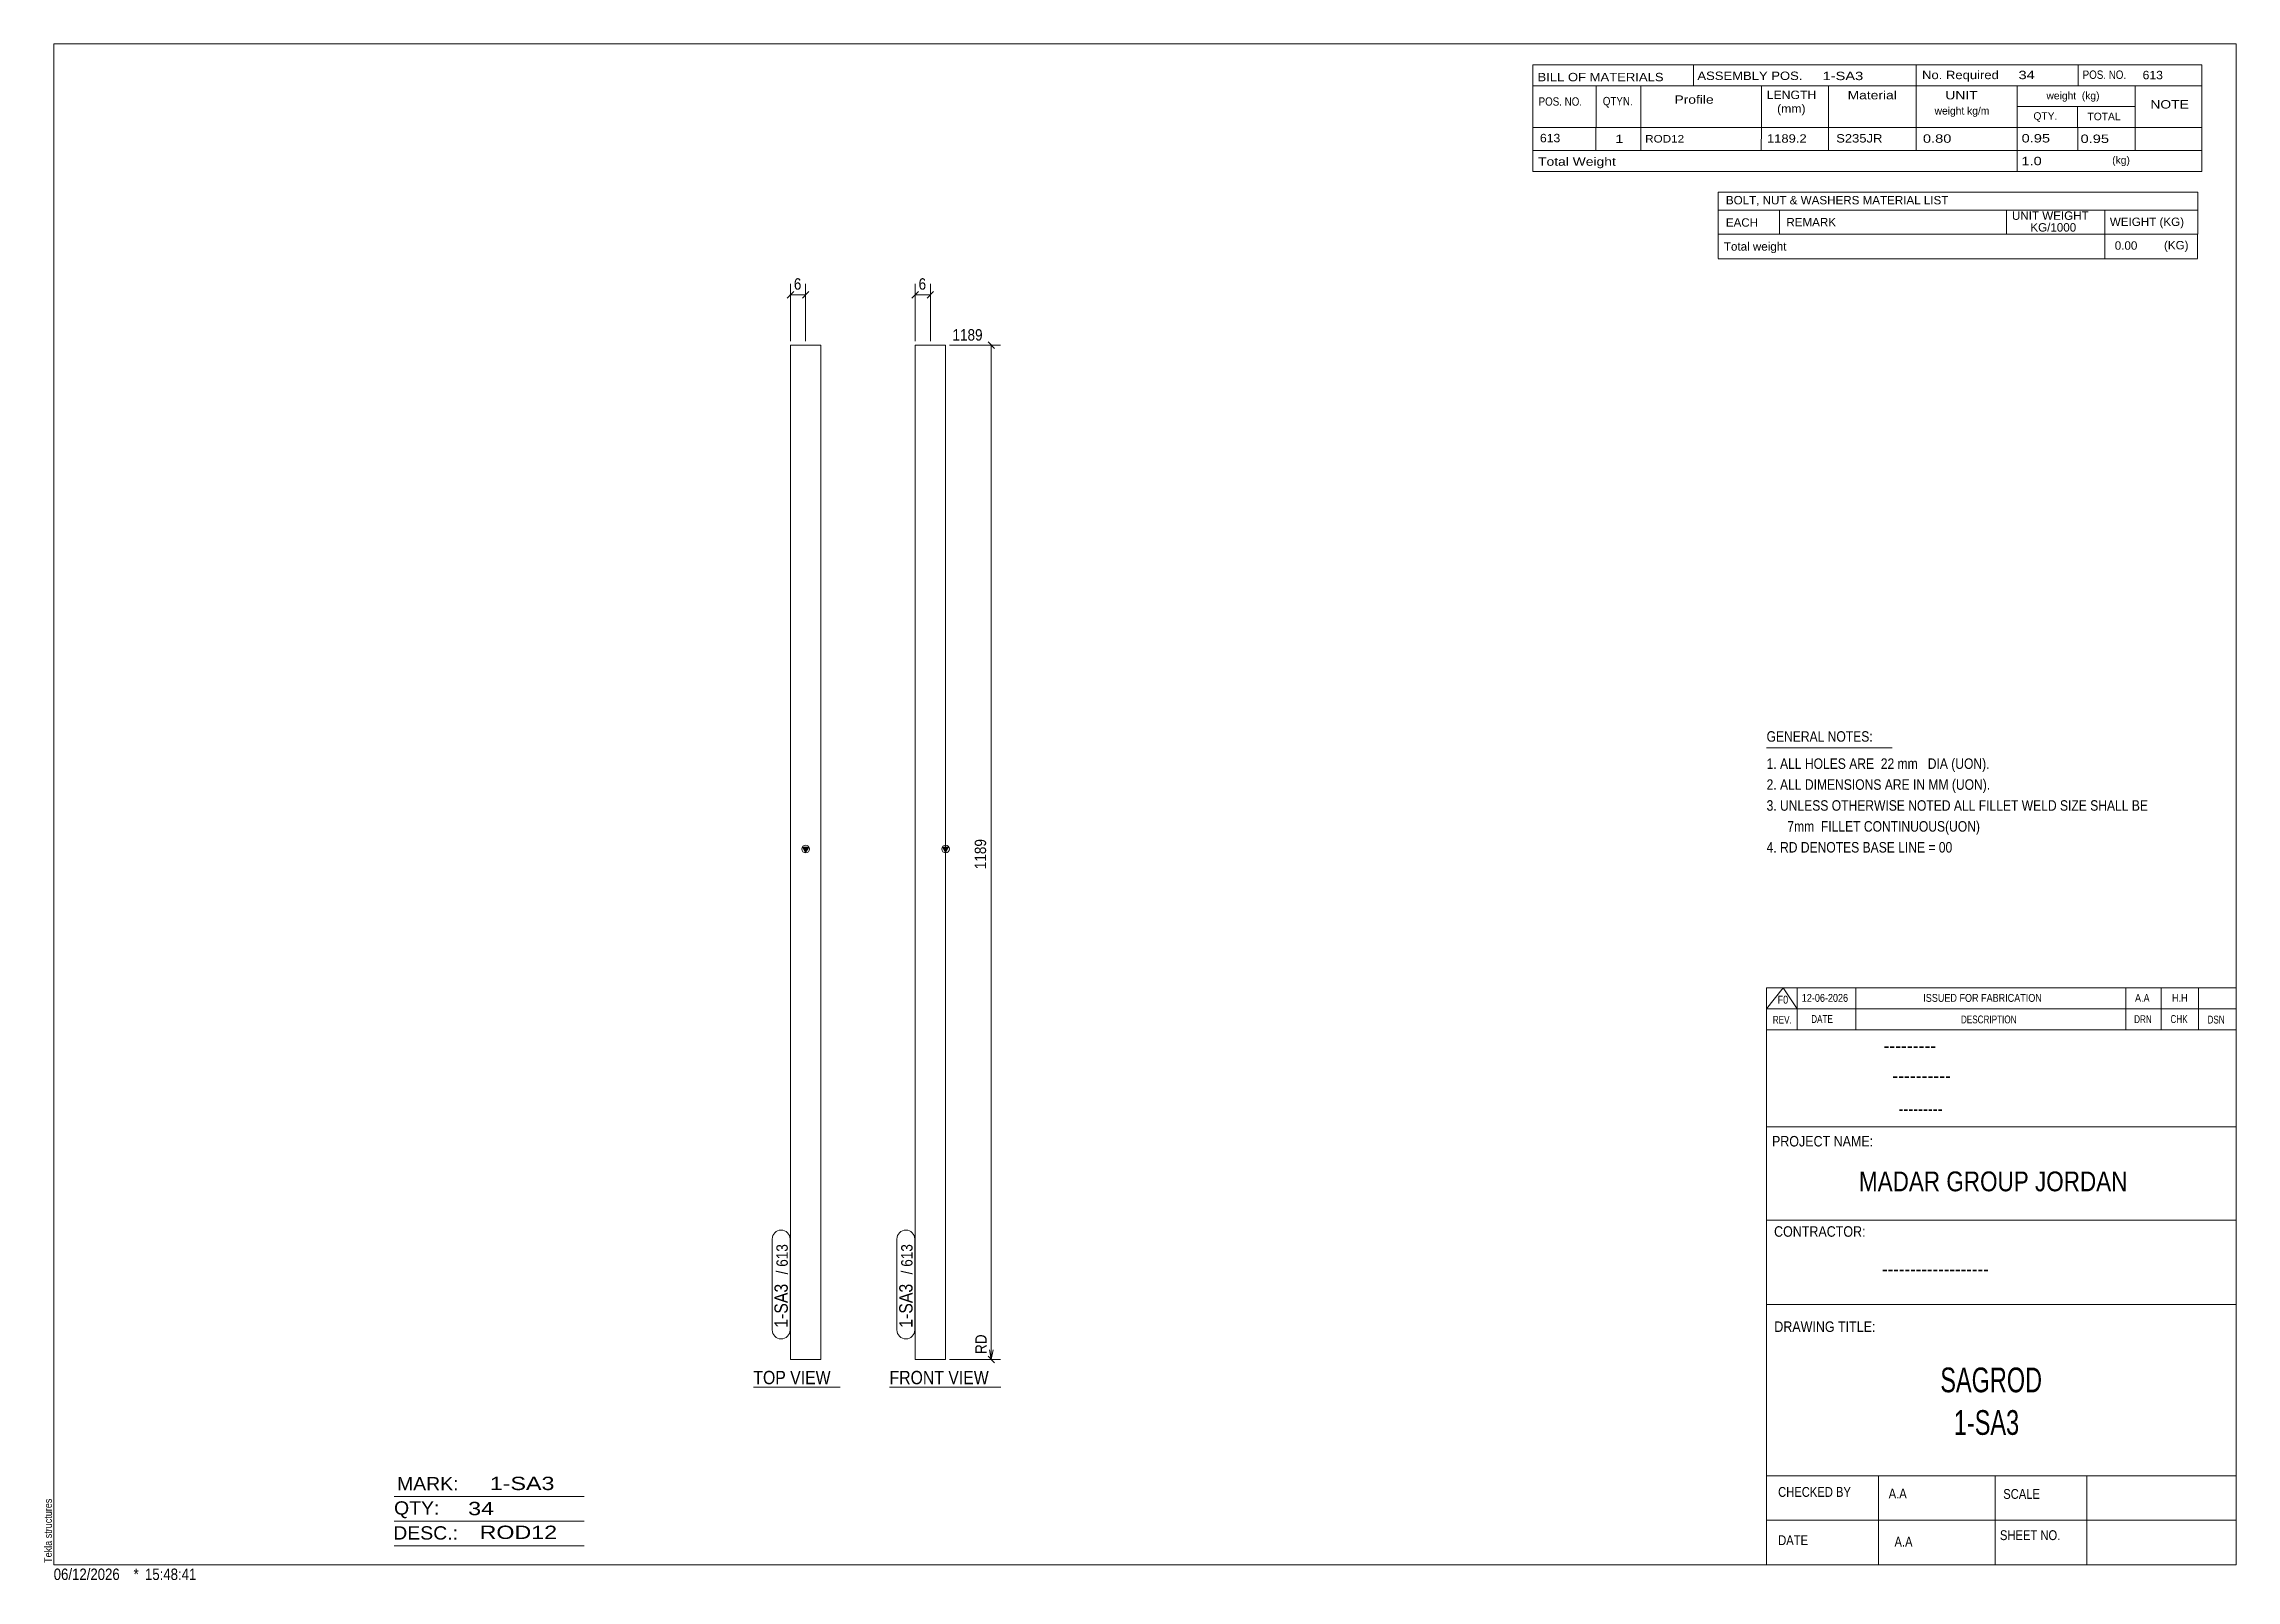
# Model space of a CAD drawing. Header units: millimetres. Extents: x 2 to 579, y 1 to 405.
import ezdxf

# ---------------------------------------------------------------- set-up
doc = ezdxf.new("R2010")
doc.units = ezdxf.units.MM
doc.linetypes.add('XKITLINE00', pattern=[0])
for name, color, linetype, lineweight in [('Dimensions', 7, 'Continuous', 0), ('DrawingSheet', 5, 'Continuous', 0), ('OtherObjectType', 7, 'Continuous', 0), ('Part', 2, 'Continuous', 0), ('PartMark', 7, 'Continuous', 0)]:
    doc.layers.add(name, color=color, linetype=linetype, lineweight=lineweight)
doc.styles.add('@ARIAL_UNICODE_MS_BOLD', font='ARIAL.TTF')
doc.styles.add('ARIAL', font='ARIAL.TTF')
doc.styles.add('ARIAL_NARROW', font='ARIALN.TTF')
doc.styles.add('COMIC_SANS_MS_BOLD', font='COMICBD.TTF')
doc.styles.add('SWIS721_EX_BT', font='ARIAL.TTF')
doc.styles.add('SWISSE', font='ARIAL.TTF')

# ---------------------------------------------------------------- blocks, each defined once
blk = doc.blocks.new('*A1')
at = {"layer": 'Part'}
blk.add_hatch(color=2, dxfattribs=at).paths.add_polyline_path([(238.77, 193.75), (240.37, 193.75), (239.57, 192.35)], flags=17)
at = {"layer": 'Part', "color": 2, "linetype": 'XKITLINE00', "lineweight": 0}
for p, q in [((231.57, 192.43), (231.57, 325.77)), ((231.57, 325.77), (239.57, 325.77)), ((239.57, 325.77), (239.57, 192.43)), ((231.57, 59), (231.57, 192.33)), ((239.57, 192.35), (238.77, 193.75)), ((238.77, 193.75), (240.37, 193.75)), ((240.37, 193.75), (239.57, 192.35)), ((239.57, 192.33), (239.57, 59)), ((238.4, 59), (231.57, 59)), ((239.57, 59), (238.4, 59))]:
    blk.add_line(p, q, dxfattribs=at)
blk.add_circle((239.57, 193.25), 1, dxfattribs=at)
blk = doc.blocks.new('*A2')
at = {"layer": 'Part'}
blk.add_hatch(color=2, dxfattribs=at).paths.add_polyline_path([(201.96, 193.75), (203.56, 193.75), (202.76, 192.35)], flags=17)
at = {"layer": 'Part', "color": 2, "linetype": 'XKITLINE00', "lineweight": 0}
for p, q in [((198.76, 325.77), (198.76, 192.43)), ((206.76, 325.77), (198.76, 325.77)), ((206.76, 192.43), (206.76, 325.77)), ((198.76, 192.33), (198.76, 59)), ((202.76, 192.35), (201.96, 193.75)), ((201.96, 193.75), (203.56, 193.75)), ((203.56, 193.75), (202.76, 192.35)), ((206.76, 59), (206.76, 192.33)), ((198.76, 59), (206.76, 59))]:
    blk.add_line(p, q, dxfattribs=at)
blk.add_circle((202.76, 193.25), 1, dxfattribs=at)
blk = doc.blocks.new('*A3')
at = {"layer": 'DrawingSheet', "color": 5, "linetype": 'XKITLINE00', "lineweight": 0}
for p, q in [((579, 405), (5, 405)), ((5, 405), (5, 5)), ((579, 5), (579, 405)), ((5, 5), (579, 5))]:
    blk.add_line(p, q, dxfattribs=at)
at = {"layer": 'DrawingSheet', "color": 5, "style": 'ARIAL', "width": 0.85}
blk.add_text('Tekla structures', height=2, rotation=90, dxfattribs=at).set_placement((4.5, 5.5))
blk = doc.blocks.new('*A4')
at = {"layer": 'OtherObjectType', "color": 7, "linetype": 'XKITLINE00', "lineweight": 0}
for p, q in [((442.76, 365.95), (442.75, 354.95)), ((442.76, 365.95), (568.88, 365.95)), ((568.88, 365.95), (568.88, 354.95)), ((442.75, 361.3), (568.88, 361.3)), ((458.87, 361.31), (458.87, 354.95)), ((518.57, 361.31), (518.57, 354.95)), ((544.47, 361.29), (544.47, 354.95)), ((442.77, 354.95), (568.88, 354.95)), ((442.78, 354.95), (442.78, 348.54)), ((442.85, 354.95), (568.87, 354.95)), ((544.5, 354.92), (544.5, 348.5)), ((568.87, 354.92), (568.87, 348.51)), ((442.77, 348.5), (568.87, 348.5))]:
    blk.add_line(p, q, dxfattribs=at)
at = {"layer": 'OtherObjectType', "color": 7, "style": 'ARIAL_NARROW', "width": 1.211571}
for s, p in [('BOLT, NUT & WASHERS MATERIAL LIST', (444.79, 362.79)), ('EACH', (444.78, 356.92)), ('REMARK', (460.7, 357.01)), ('UNIT WEIGHT', (520.03, 358.72)), (' KG/1000', (524.02, 355.63)), ('WEIGHT (KG)', (545.78, 357.1)), ('Total weight', (444.26, 350.62)), ('0.00', (547.07, 350.86)), ('(KG)', (560.02, 350.95))]:
    blk.add_text(s, height=2.2, dxfattribs=at).set_placement(p)
blk = doc.blocks.new('*A5')
at = {"layer": 'OtherObjectType', "color": 7, "linetype": 'XKITLINE00', "lineweight": 0}
blk.add_line((455.5, 219.82), (488.5, 219.82), dxfattribs=at)
at = {"layer": 'OtherObjectType', "color": 7, "style": 'ARIAL_NARROW', "width": 1.008832}
for s, p in [('GENERAL NOTES:', (455.5, 221.47)), ('1. ALL HOLES ARE  22 mm   DIA (UON).', (455.5, 214.32)), ('2. ALL DIMENSIONS ARE IN MM (UON).', (455.5, 208.82)), ('3. UNLESS OTHERWISE NOTED ALL FILLET WELD SIZE SHALL BE', (455.5, 203.32)), ('7mm  FILLET CONTINUOUS(UON)', (460.95, 197.82)), ('4. RD DENOTES BASE LINE = 00', (455.5, 192.32))]:
    blk.add_text(s, height=2.75, dxfattribs=at).set_placement(p)
blk = doc.blocks.new('*A6')
at = {"layer": 'OtherObjectType', "color": 7, "linetype": 'XKITLINE00', "lineweight": 0}
for p, q in [((455.5, 156.76), (579, 156.76)), ((455.5, 151.21), (459.82, 156.76)), ((455.5, 151.21), (455.5, 156.76)), ((459.82, 156.76), (463.53, 151.21)), ((463.53, 151.21), (463.53, 156.76)), ((478.97, 151.21), (478.97, 156.76)), ((549.98, 151.21), (549.98, 156.76)), ((559.24, 151.21), (559.24, 156.76)), ((569.12, 151.21), (569.12, 156.76)), ((579, 151.21), (579, 156.76)), ((455.5, 151.21), (579, 151.21)), ((455.5, 145.65), (455.5, 151.21)), ((459.21, 151.21), (579, 151.21)), ((463.53, 145.65), (463.53, 151.21)), ((478.97, 145.65), (478.97, 151.21)), ((549.98, 145.65), (549.98, 151.21)), ((559.24, 145.65), (559.24, 151.21)), ((569.12, 145.65), (569.12, 151.21)), ((579, 145.65), (579, 151.21))]:
    blk.add_line(p, q, dxfattribs=at)
at = {"layer": 'OtherObjectType', "color": 7, "style": 'ARIAL_NARROW'}
for s, height, width, p in [('F0', 2.058, 1.008832, (458.4, 152.59)), ('12-06-2026', 2.058, 1.008832, (464.76, 153.06)), ('ISSUED FOR FABRICATION', 2.0583, 1.008832, (496.71, 153.06)), ('A.A', 2.058, 1.008832, (552.4, 153.06)), ('H.H', 2.058, 1.008832, (562.13, 153.06)), ('REV.', 2.058, 0.907949, (457.13, 147.31)), ('DATE', 2.058, 0.907949, (467.23, 147.5)), ('DESCRIPTION', 2.0583, 0.907949, (506.61, 147.39)), ('DRN', 2.058, 0.907949, (552.17, 147.47)), ('CHK', 2.058, 0.907949, (561.72, 147.5)), ('DSN', 2.058, 0.907949, (571.47, 147.35))]:
    blk.add_text(s, height=height, dxfattribs=dict(at, width=width)).set_placement(p)
blk = doc.blocks.new('*A7')
at = {"layer": 'OtherObjectType', "color": 6, "linetype": 'XKITLINE00', "lineweight": 0}
for p, q in [((94.5, 23), (144.5, 23)), ((94.5, 16.5), (144.5, 16.5)), ((94.5, 10), (144.5, 10))]:
    blk.add_line(p, q, dxfattribs=at)
at = {"layer": 'OtherObjectType', "color": 6, "style": 'ARIAL_NARROW'}
for s, width, p in [('MARK:', 1.275, (95.27, 24.58)), ('1-SA3', 1.525501, (119.69, 24.65)), ('QTY:', 1.275, (94.5, 18.19)), ('34', 1.525501, (113.99, 18.05)), ('DESC.:', 1.275, (94.29, 11.63)), ('ROD12', 1.525501, (117, 11.79))]:
    blk.add_text(s, height=3.5, dxfattribs=dict(at, width=width)).set_placement(p)
blk = doc.blocks.new('*A8')
at = {"layer": 'OtherObjectType', "color": 2, "linetype": 'XKITLINE00', "lineweight": 0}
for p, q in [((455.5, 145.65), (579, 145.65)), ((455.5, 5), (455.5, 145.64)), ((578.98, 145.64), (579, 5)), ((579, 120.14), (455.5, 120.14)), ((455.5, 95.63), (579, 95.63)), ((579, 73.49), (455.5, 73.49)), ((579, 28.4), (455.5, 28.4)), ((484.94, 28.4), (484.94, 5)), ((515.62, 5), (515.62, 28.4)), ((539.75, 5), (539.75, 28.4)), ((579, 16.7), (455.5, 16.7)), ((579, 5), (455.5, 5))]:
    blk.add_line(p, q, dxfattribs=at)
at = {"layer": 'OtherObjectType', "color": 4, "style": '@ARIAL_UNICODE_MS_BOLD', "width": 0.85}
blk.add_text('---------', height=3.9, dxfattribs=at).set_placement((486.23, 139.59))
at = {"layer": 'OtherObjectType', "color": 7, "style": 'ARIAL', "width": 0.85}
for s, height, p in [('----------', 3.9, (488.56, 131.77)), ('---------', 3.25, (490.21, 123.31))]:
    blk.add_text(s, height=height, dxfattribs=at).set_placement(p)
at = {"layer": 'OtherObjectType', "color": 3, "width": 0.85}
for s, style, p in [('PROJECT NAME:', 'SWIS721_EX_BT', (456.92, 115.01)), ('CONTRACTOR:', 'SWISSE', (457.47, 91.27)), ('DRAWING TITLE:', 'SWIS721_EX_BT', (457.53, 66.24))]:
    blk.add_text(s, height=2.7618, dxfattribs=dict(at, style=style)).set_placement(p)
at = {"layer": 'OtherObjectType', "color": 7, "width": 0.85}
for s, height, p in [('MADAR GROUP JORDAN', 5.2, (479.79, 103.23)), ('CHECKED BY', 2.592, (458.53, 22.86)), ('A.A', 2.592, (487.61, 22.45)), ('SCALE', 2.592, (517.74, 22.33)), ('DATE', 2.592, (458.54, 10.16)), ('A.A', 2.592, (489.14, 9.76)), ('SHEET NO.', 2.592, (516.87, 11.49))]:
    blk.add_text(s, height=height, dxfattribs=at).set_placement(p)
at = {"layer": 'OtherObjectType', "color": 1}
for s, height, style, width, p in [('-------------------', 3.9, 'COMIC_SANS_MS_BOLD', 0.85, (485.87, 80.86)), ('SAGROD', 6.5, 'ARIAL', 0.68, (501.19, 50.37)), ('1-SA3', 6.5, 'ARIAL', 0.68, (504.76, 39.17))]:
    blk.add_text(s, height=height, dxfattribs=dict(at, style=style, width=width)).set_placement(p)
blk = doc.blocks.new('*A9')
at = {"layer": 'OtherObjectType', "color": 7, "linetype": 'XKITLINE00', "lineweight": 0}
for p, q in [((393.98, 399.5), (569.98, 399.5)), ((393.98, 399.5), (393.98, 388.5)), ((436.26, 399.42), (436.26, 393.87)), ((494.85, 394), (494.85, 399.5)), ((537.43, 393.96), (537.43, 399.42)), ((569.98, 394), (569.98, 399.5)), ((393.98, 394), (569.98, 394)), ((410.64, 394), (410.64, 383)), ((422.4, 393.98), (422.4, 383.03)), ((454.12, 393.99), (454.13, 383)), ((471.78, 393.98), (471.78, 383)), ((494.85, 393.98), (494.85, 383)), ((521.43, 394), (521.43, 383)), ((552.42, 394), (552.42, 383)), ((569.98, 394), (569.98, 388.5)), ((393.98, 388.5), (393.98, 383)), ((521.45, 388.52), (552.45, 388.52)), ((537.28, 388.52), (537.28, 383)), ((569.98, 388.5), (569.98, 383)), ((393.98, 383), (569.98, 383)), ((393.98, 383), (393.98, 376.95)), ((410.63, 383), (410.63, 376.95)), ((422.44, 382.99), (422.44, 376.95)), ((454.12, 383), (454.11, 376.95)), ((471.79, 383), (471.79, 376.95)), ((494.87, 383), (494.87, 376.95)), ((521.44, 383), (521.44, 376.95)), ((537.33, 382.95), (537.33, 376.95)), ((552.43, 383), (552.43, 376.95)), ((569.98, 383), (569.98, 376.95)), ((393.98, 376.95), (569.98, 376.95)), ((393.98, 376.95), (393.98, 371.45)), ((521.44, 376.95), (521.44, 371.45)), ((569.98, 376.95), (569.98, 371.45)), ((393.98, 371.45), (569.98, 371.45))]:
    blk.add_line(p, q, dxfattribs=at)
at = {"layer": 'OtherObjectType', "color": 7, "style": 'ARIAL_NARROW'}
for s, height, width, p in [('No. Required', 2.2, 1.36, (496.39, 395.72)), ('34', 2.2, 1.525501, (521.75, 395.72)), ('POS. NO.', 2.2, 1.02, (538.63, 395.79)), ('613', 2.2, 1.270501, (554.4, 395.69)), ('BILL OF MATERIALS', 2.2, 1.36, (395.25, 395.16)), ('ASSEMBLY POS.', 2.2, 1.36, (437.3, 395.5)), ('LENGTH', 2.2, 1.275, (455.54, 390.49)), ('1-SA3', 2.2, 1.525501, (470.23, 395.46)), ('Material', 2.2, 1.445, (476.81, 390.41)), ('UNIT', 2.2, 1.445, (502.52, 390.4)), ('weight  (kg)', 1.98, 1.19, (529.11, 390.39)), ('POS. NO.', 2.2, 1.02, (395.53, 388.74)), ('QTYN.', 2.2, 1.02, (412.42, 388.84)), ('Profile', 2.2, 1.445, (431.26, 389.25)), ('(mm)', 2.2, 1.275, (458.26, 386.86)), ('weight kg/m', 1.98, 1.19, (499.69, 386.4)), ('QTY.', 1.98, 1.19, (525.68, 385.03)), ('TOTAL', 1.98, 1.19, (539.9, 384.91)), ('NOTE', 2.2, 1.445, (556.44, 387.99)), ('613', 2.2, 1.270501, (395.89, 379.12)), ('1', 2.2, 1.525501, (415.71, 378.91)), ('ROD12', 1.98, 1.355501, (423.56, 379.04)), ('1189.2', 2.2, 1.355501, (455.59, 379.01)), ('S235JR', 2.2, 1.355501, (473.81, 379.05)), ('0.80', 2.2, 1.525501, (496.62, 378.99)), ('0.95', 2.2, 1.525501, (522.57, 379.07)), ('0.95', 2.2, 1.525501, (538.08, 378.94)), ('Total Weight', 2.2, 1.445, (395.4, 372.94)), ('1.0', 2.2, 1.525501, (522.52, 373.09)), ('(kg)', 1.98, 1.19, (546.4, 373.46))]:
    blk.add_text(s, height=height, dxfattribs=dict(at, width=width)).set_placement(p)
blk = doc.blocks.new('*A10')
at = {"layer": 'OtherObjectType', "color": 7, "style": 'ARIAL_NARROW', "width": 1.008832}
for s, p in [('06/12/2026', (4.99, 1)), ('*', (26, 1)), ('15:48:41', (29, 1))]:
    blk.add_text(s, height=3, dxfattribs=at).set_placement(p)
blk = doc.blocks.new('*A11')
at = {"layer": 'Dimensions', "color": 7, "linetype": 'XKITLINE00', "lineweight": 0}
for p, q in [((231.57, 326.77), (231.57, 341.85)), ((235.57, 326.77), (235.57, 341.85)), ((232.42, 339.85), (230.72, 338.15)), ((231.57, 339), (235.57, 339)), ((236.42, 339.85), (234.72, 338.15))]:
    blk.add_line(p, q, dxfattribs=at)
at = {"layer": 'Dimensions', "color": 3}
for p in [(231.57, 339), (235.57, 339)]:
    blk.add_point(p, dxfattribs=at)
at = {"layer": 'Dimensions', "color": 3, "style": 'ARIAL', "width": 0.85}
blk.add_text('6', height=3, dxfattribs=at).set_placement((232.46, 340.35))
blk = doc.blocks.new('*A12')
at = {"layer": 'Dimensions', "color": 7, "linetype": 'XKITLINE00', "lineweight": 0}
for p, q in [((240.57, 325.77), (253.97, 325.77)), ((250.72, 326.62), (252.42, 324.92)), ((251.57, 59), (251.57, 325.77)), ((251.57, 66.22), (251.57, 59)), ((240.57, 59), (253.97, 59)), ((240.57, 59), (253.97, 59)), ((250.72, 59.85), (252.42, 58.15)), ((251.07, 61.5), (251.57, 59)), ((252.07, 61.5), (251.57, 59))]:
    blk.add_line(p, q, dxfattribs=at)
at = {"layer": 'Dimensions', "color": 3}
for p in [(251.57, 325.77), (251.57, 59)]:
    blk.add_point(p, dxfattribs=at)
at = {"layer": 'Dimensions', "color": 7}
blk.add_point((251.57, 59), dxfattribs=at)
at = {"layer": 'Dimensions', "color": 3, "style": 'ARIAL', "width": 0.85}
blk.add_text('1189', height=3, dxfattribs=at).set_placement((241.37, 326.97))
for s, p in [('1189', (250.22, 187.93)), ('RD', (250.37, 60.44))]:
    blk.add_text(s, height=3, rotation=90.00021, dxfattribs=at).set_placement(p)
blk = doc.blocks.new('*A13')
at = {"layer": 'PartMark', "color": 7, "linetype": 'XKITLINE00', "lineweight": 0}
for p, q in [((226.77, 66.75), (226.77, 90.66)), ((231.47, 66.75), (231.47, 90.66))]:
    blk.add_line(p, q, dxfattribs=at)
for centre, start, end in [((229.12, 90.66), 0, 180), ((229.12, 66.75), 180, 0)]:
    blk.add_arc(centre, 2.35, start, end, dxfattribs=at)
at = {"layer": 'PartMark', "color": 3, "style": 'ARIAL', "width": 0.85}
for s, p in [('613', (230.87, 83.38)), ('/', (230.87, 81.37))]:
    blk.add_text(s, height=3, rotation=90.00021, dxfattribs=at).set_placement(p)
at = {"layer": 'PartMark', "color": 1, "style": 'ARIAL', "width": 0.85}
blk.add_text('1-SA3', height=3.5, rotation=90.00021, dxfattribs=at).set_placement((230.87, 67.35))
blk = doc.blocks.new('*A14')
at = {"layer": 'OtherObjectType', "color": 7, "linetype": 'XKITLINE00', "lineweight": 0}
blk.add_line((224.82, 51.75), (254.12, 51.75), dxfattribs=at)
at = {"layer": 'OtherObjectType', "color": 7, "style": 'ARIAL', "width": 0.85}
blk.add_text('FRONT VIEW', height=3.5, dxfattribs=at).set_placement((224.82, 52.5))
blk = doc.blocks.new('*A15')
at = {"layer": 'Dimensions', "color": 7, "linetype": 'XKITLINE00', "lineweight": 0}
for p, q in [((198.76, 326.77), (198.76, 341.85)), ((202.76, 326.77), (202.76, 341.85)), ((199.61, 339.85), (197.91, 338.15)), ((198.76, 339), (202.76, 339)), ((203.61, 339.85), (201.91, 338.15))]:
    blk.add_line(p, q, dxfattribs=at)
at = {"layer": 'Dimensions', "color": 3}
for p in [(198.76, 339), (202.76, 339)]:
    blk.add_point(p, dxfattribs=at)
at = {"layer": 'Dimensions', "color": 3, "style": 'ARIAL', "width": 0.85}
blk.add_text('6', height=3, dxfattribs=at).set_placement((199.65, 340.35))
blk = doc.blocks.new('*A16')
at = {"layer": 'PartMark', "color": 7, "linetype": 'XKITLINE00', "lineweight": 0}
for p, q in [((193.96, 66.75), (193.96, 90.66)), ((198.66, 66.75), (198.66, 90.66))]:
    blk.add_line(p, q, dxfattribs=at)
for centre, start, end in [((196.31, 90.66), 0, 180), ((196.31, 66.75), 180, 0)]:
    blk.add_arc(centre, 2.35, start, end, dxfattribs=at)
at = {"layer": 'PartMark', "color": 3, "style": 'ARIAL', "width": 0.85}
for s, p in [('613', (198.06, 83.38)), ('/', (198.06, 81.37))]:
    blk.add_text(s, height=3, rotation=90.00021, dxfattribs=at).set_placement(p)
at = {"layer": 'PartMark', "color": 1, "style": 'ARIAL', "width": 0.85}
blk.add_text('1-SA3', height=3.5, rotation=90.00021, dxfattribs=at).set_placement((198.06, 67.35))
blk = doc.blocks.new('*A17')
at = {"layer": 'OtherObjectType', "color": 7, "linetype": 'XKITLINE00', "lineweight": 0}
blk.add_line((189, 51.75), (211.82, 51.75), dxfattribs=at)
at = {"layer": 'OtherObjectType', "color": 7, "style": 'ARIAL', "width": 0.85}
blk.add_text('TOP VIEW', height=3.5, dxfattribs=at).set_placement((189, 52.5))

msp = doc.modelspace()

# ---------------------------------------------------------------- block references
at = {"lineweight": 0}
for name in ['*A3', '*A9', '*A4', '*A15', '*A11', '*A12', '*A5', '*A6', '*A8', '*A16', '*A13', '*A17', '*A14', '*A7', '*A10']:
    msp.add_blockref(name, (0, 0), dxfattribs=at)
at = {"layer": 'Part', "lineweight": 0}
for name in ['*A2', '*A1']:
    msp.add_blockref(name, (0, 0), dxfattribs=at)

doc.saveas('drawing.dxf')
